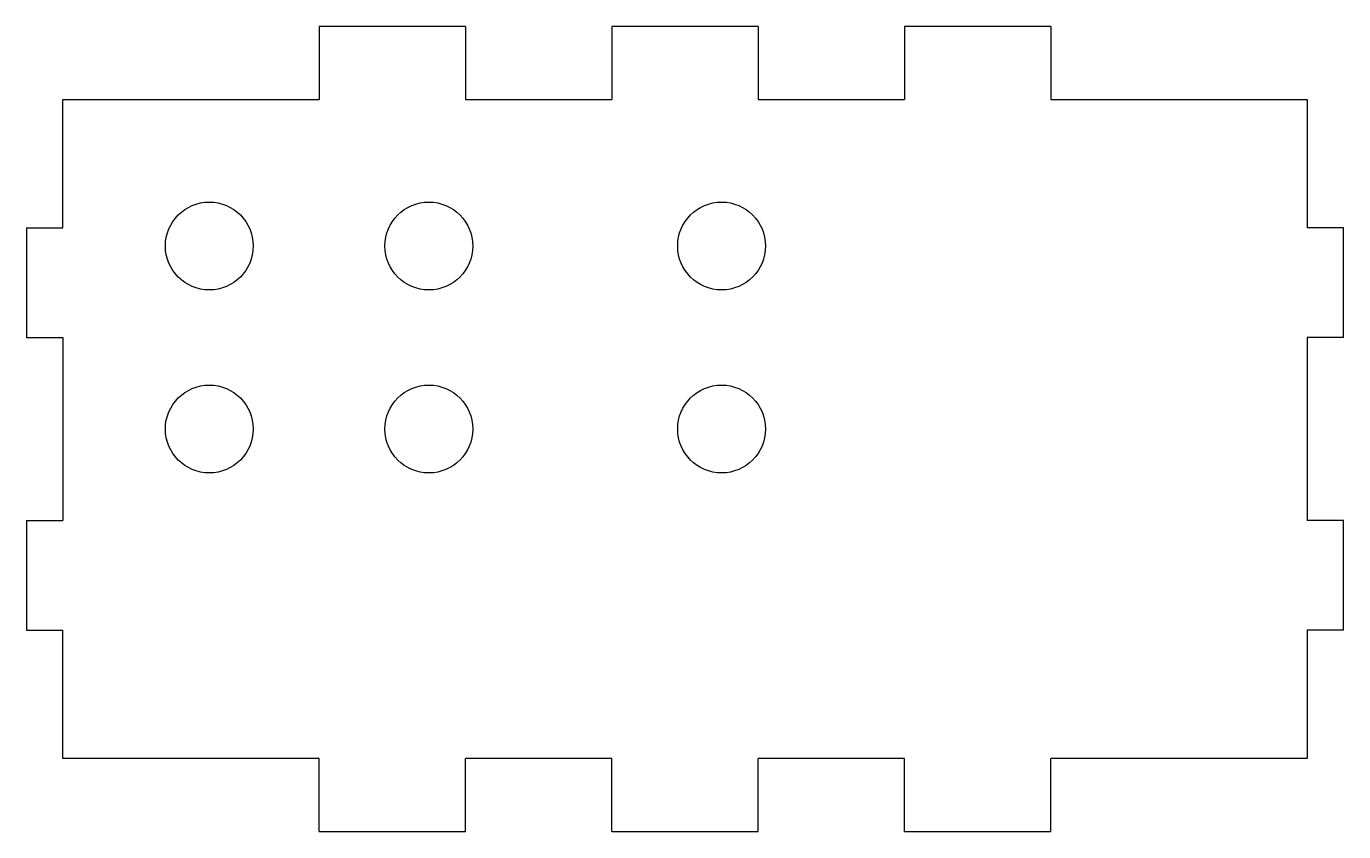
# Model space of a CAD drawing. Header units: millimetres. Extents: x -90 to 90, y -55 to 55.
import ezdxf

# ---------------------------------------------------------------- set-up
doc = ezdxf.new("R2010")
doc.units = ezdxf.units.MM

msp = doc.modelspace()

# ---------------------------------------------------------------- linework, layer by layer
at = {"color": 7, "linetype": 'Continuous', "lineweight": 25}
for p, q in [((-30, 55), (-50, 55)), ((-50, 55), (-50, 45)), ((-30, 55), (-30, 45)), ((10, 55), (-10, 55)), ((-10, 55), (-10, 45)), ((10, 55), (10, 45)), ((50, 55), (30, 55)), ((30, 55), (30, 45)), ((50, 55), (50, 45)), ((-85, 45), (-50, 45)), ((-85, 27.5), (-85, 45)), ((-30, 45), (-10, 45)), ((10, 45), (30, 45)), ((50, 45), (85, 45)), ((85, 45), (85, 27.5)), ((-90, 27.5), (-85, 27.5)), ((-90, 27.5), (-90, 12.5)), ((90, 27.5), (85, 27.5)), ((90, 12.5), (90, 27.5)), ((-90, 12.5), (-85, 12.5)), ((-85, 12.5), (-85, -12.5)), ((85, 12.5), (85, -12.5)), ((90, 12.5), (85, 12.5)), ((-90, -12.5), (-85, -12.5)), ((-90, -12.5), (-90, -27.5)), ((90, -12.5), (85, -12.5)), ((90, -27.5), (90, -12.5)), ((-90, -27.5), (-85, -27.5)), ((-85, -45), (-85, -27.5)), ((85, -27.5), (85, -45)), ((90, -27.5), (85, -27.5)), ((-50, -45), (-85, -45)), ((-50, -55), (-50, -45)), ((-30, -55), (-30, -45)), ((-10, -45), (-30, -45)), ((-10, -55), (-10, -45)), ((10, -55), (10, -45)), ((30, -45), (10, -45)), ((30, -55), (30, -45)), ((50, -55), (50, -45)), ((85, -45), (50, -45)), ((-50, -55), (-30, -55)), ((-10, -55), (10, -55)), ((30, -55), (50, -55))]:
    msp.add_line(p, q, dxfattribs=at)
for centre in [(-65, 25), (-35, 25), (5, 25), (-65, 0), (-35, 0), (5, 0)]:
    msp.add_circle(centre, 6, dxfattribs=at)

doc.saveas('drawing.dxf')
